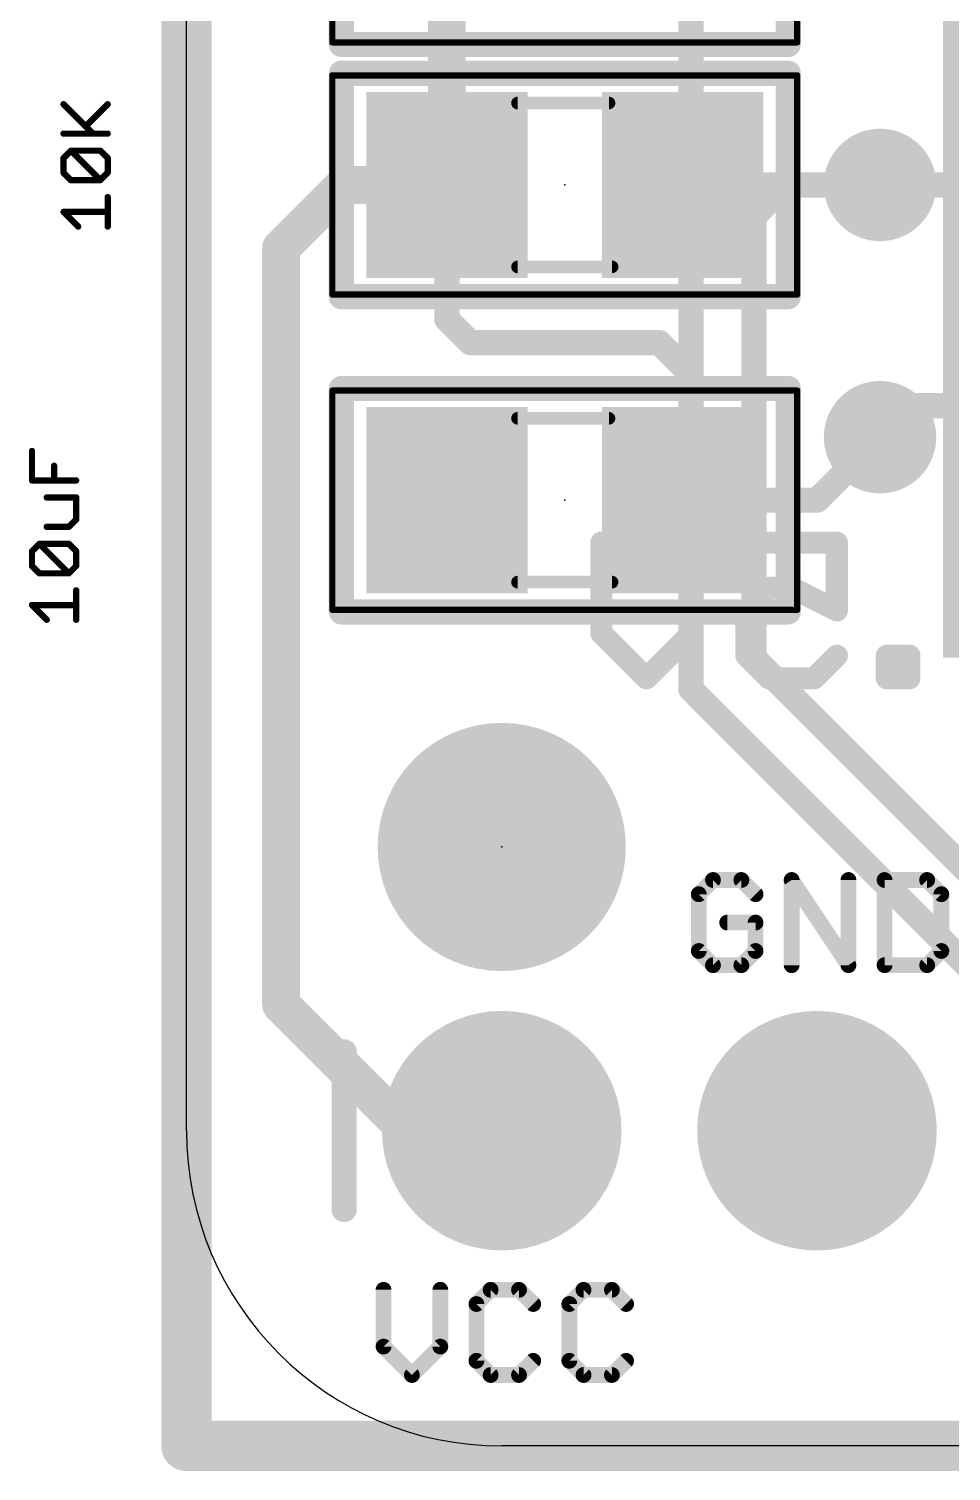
# Model space of a CAD drawing. Extents: x -3.8 to 18.8, y -5 to 15.7.
# Drawn here: x -3.81 to 3.62, y -5.03 to 6.59 of the extents above; entities that cross this region are included whole.
import ezdxf

# ---------------------------------------------------------------- set-up
doc = ezdxf.new("R2010")
doc.units = 0
for name, color, linetype in [('1', 12, 'CONTINUOUS'), ('16', 132, 'CONTINUOUS'), ('17', 110, 'CONTINUOUS'), ('18', 110, 'CONTINUOUS'), ('20', 53, 'CONTINUOUS'), ('21', 253, 'CONTINUOUS'), ('22', 253, 'CONTINUOUS'), ('23', 53, 'CONTINUOUS'), ('27', 253, 'CONTINUOUS'), ('39', 12, 'CONTINUOUS'), ('41', 12, 'CONTINUOUS'), ('51', 253, 'CONTINUOUS')]:
    doc.layers.add(name, color=color, linetype=linetype)

# ---------------------------------------------------------------- blocks, each defined once
blk = doc.blocks.new('RECT')
blk.add_solid([(-0.5, -0.5), (0.5, -0.5), (-0.5, 0.5), (0.5, 0.5)])
blk = doc.blocks.new('PIE')
at = {"const_width": 0.5}
blk.add_lwpolyline([(0, -0.25, 1), (0, 0.25, 1), (0, -0.25)], format="xyb", dxfattribs=at)
blk = doc.blocks.new('ROUNDP')
at = {"const_width": 0.5}
blk.add_lwpolyline([(0, -0.25, 1), (0, 0.25, 1), (0, -0.25)], format="xyb", dxfattribs=at)
blk = doc.blocks.new('ROUNDV')
at = {"const_width": 0.5}
blk.add_lwpolyline([(0, -0.25, 1), (0, 0.25, 1), (0, -0.25)], format="xyb", dxfattribs=at)

msp = doc.modelspace()

# ---------------------------------------------------------------- linework, layer by layer
at = {"layer": '1'}
for points, const_width in [([(-2.54, -4.826), (-2.54, 15.494)], 0.4064), ([(-0.442, 7.366), (-0.442, 5.334)], 0.3048), ([(-1.778, 4.826), (-1.27, 5.334)], 0.3048), ([(-1.27, 5.334), (-0.442, 5.334)], 0.3048), ([(-0.442, 5.334), (-0.442, 4.252)], 0.2032), ([(1.458, 5.334), (3.048, 5.334)], 0.2032), ([(-1.778, -1.27), (-1.778, 4.826)], 0.3048), ([(-0.442, 4.252), (-0.254, 4.064)], 0.2032), ([(-0.254, 4.064), (1.27, 4.064)], 0.2032), ([(1.27, 4.064), (1.524, 3.81)], 0.2032), ([(1.524, 3.81), (1.524, 2.86)], 0.2032), ([(2.54, 2.794), (3.048, 3.302)], 0.2032), ([(1.524, 2.86), (1.458, 2.794)], 0.2032), ([(1.458, 2.794), (2.54, 2.794)], 0.2032), ([(-0.762, -2.286), (-1.778, -1.27)], 0.3048), ([(-0.762, -2.286), (0, -2.286)], 0.3048), ([(17.78, -4.826), (-2.54, -4.826)], 0.4064)]:
    msp.add_lwpolyline(points, dxfattribs=dict(at, const_width=const_width))
for points, const_width in [([(-1.27, 5.4102, 1), (-1.27, 5.2578)], 0.1524), ([(-1.2161, 5.2801, 1), (-1.3239, 5.3879)], 0.1524), ([(-0.442, 5.2578, 1), (-0.442, 5.4102)], 0.1524), ([(-0.5182, 5.334, 1), (-0.3658, 5.334)], 0.1524), ([(-0.3912, 5.334, 1), (-0.4928, 5.334)], 0.1016), ([(1.458, 5.3848, 1), (1.458, 5.2832)], 0.1016), ([(3.048, 5.2832, 1), (3.048, 5.3848)], 0.1016), ([(-1.7018, 4.826, 1), (-1.8542, 4.826)], 0.1524), ([(-1.8319, 4.8799, 1), (-1.7241, 4.7721)], 0.1524), ([(-0.4061, 4.2879, 1), (-0.4779, 4.2161)], 0.1016), ([(-0.4928, 4.252, 1), (-0.3912, 4.252)], 0.1016), ([(-0.254, 4.1148, 1), (-0.254, 4.0132)], 0.1016), ([(-0.2899, 4.0281, 1), (-0.2181, 4.0999)], 0.1016), ([(1.3059, 4.0999, 1), (1.2341, 4.0281)], 0.1016), ([(1.27, 4.0132, 1), (1.27, 4.1148)], 0.1016), ([(1.5748, 3.81, 1), (1.4732, 3.81)], 0.1016), ([(1.4881, 3.7741, 1), (1.5599, 3.8459)], 0.1016), ([(3.0839, 3.2661, 1), (3.0121, 3.3379)], 0.1016), ([(1.4732, 2.86, 1), (1.5748, 2.86)], 0.1016), ([(1.5599, 2.8241, 1), (1.4881, 2.8959)], 0.1016), ([(1.458, 2.8448, 1), (1.458, 2.7432)], 0.1016), ([(1.4221, 2.8299, 1), (1.4939, 2.7581)], 0.1016), ([(2.5041, 2.8299, 1), (2.5759, 2.7581)], 0.1016), ([(2.54, 2.7432, 1), (2.54, 2.8448)], 0.1016), ([(-1.7241, -1.2161, 1), (-1.8319, -1.3239)], 0.1524), ([(-1.8542, -1.27, 1), (-1.7018, -1.27)], 0.1524), ([(-0.762, -2.2098, 1), (-0.762, -2.3622)], 0.1524), ([(-0.8159, -2.3399, 1), (-0.7081, -2.2321)], 0.1524), ([(0, -2.3622, 1), (0, -2.2098)], 0.1524), ([(-2.54, -4.7244, 1), (-2.54, -4.9276)], 0.2032), ([(-2.6416, -4.826, 1), (-2.4384, -4.826)], 0.2032)]:
    msp.add_lwpolyline(points, format="xyb", dxfattribs=dict(at, const_width=const_width))
at = {"layer": '16', "const_width": 0.2032}
for points in [[(1.524, 6.858), (1.524, 1.27)], [(2.286, 5.334), (2.032, 5.08)], [(3.048, 5.334), (2.286, 5.334)], [(6.096, 5.334), (3.048, 5.334)], [(2.032, 5.08), (2.032, 1.524)], [(3.302, 3.556), (3.048, 3.302)], [(6.096, 3.556), (3.302, 3.556)], [(2.032, 1.524), (4.318, -0.762)], [(1.524, 1.27), (5.08, -2.286)]]:
    msp.add_lwpolyline(points, dxfattribs=at)
at = {"layer": '16', "const_width": 0.1016}
for points in [[(2.286, 5.3848, 1), (2.286, 5.2832)], [(2.3219, 5.2981, 1), (2.2501, 5.3699)], [(3.048, 5.3848, 1), (3.048, 5.2832)], [(3.048, 5.2832, 1), (3.048, 5.3848)], [(2.0828, 5.08, 1), (1.9812, 5.08)], [(1.9961, 5.1159, 1), (2.0679, 5.0441)], [(3.302, 3.6068, 1), (3.302, 3.5052)], [(3.3379, 3.5201, 1), (3.2661, 3.5919)], [(3.0121, 3.3379, 1), (3.0839, 3.2661)], [(2.0679, 1.5599, 1), (1.9961, 1.4881)], [(1.9812, 1.524, 1), (2.0828, 1.524)], [(1.5599, 1.3059, 1), (1.4881, 1.2341)], [(1.4732, 1.27, 1), (1.5748, 1.27)]]:
    msp.add_lwpolyline(points, format="xyb", dxfattribs=at)
at = {"layer": '20'}
for p, q in [((-2.54, -2.286), (-2.54, 12.954)), ((15.24, -4.826), (0, -4.826))]:
    msp.add_line(p, q, dxfattribs=at)
msp.add_arc((0, -2.286), 2.54, 180, 270, dxfattribs=at)
at = {"layer": '21'}
for points, const_width in [([(-1.292, 6.466), (-1.292, 8.266)], 0.2032), ([(2.308, 8.266), (2.308, 6.466)], 0.2032), ([(2.308, 6.466), (-1.292, 6.466)], 0.2032), ([(-1.292, 4.434), (-1.292, 6.234)], 0.2032), ([(-1.292, 6.234), (2.308, 6.234)], 0.2032), ([(2.308, 6.234), (2.308, 4.434)], 0.2032), ([(2.308, 4.434), (-1.292, 4.434)], 0.2032), ([(-1.292, 1.894), (-1.292, 3.694)], 0.2032), ([(-1.292, 3.694), (2.308, 3.694)], 0.2032), ([(2.308, 3.694), (2.308, 1.894)], 0.2032), ([(2.308, 1.894), (-1.292, 1.894)], 0.2032), ([(1.7019, -0.2661), (1.5875, -0.3805)], 0.127), ([(1.9307, -0.2661), (1.7019, -0.2661)], 0.127), ([(2.0451, -0.3805), (1.9307, -0.2661)], 0.127), ([(2.3359, -0.9525), (2.3359, -0.2661)], 0.127), ([(2.3359, -0.2661), (2.7935, -0.9525)], 0.127), ([(2.7935, -0.9525), (2.7935, -0.2661)], 0.127), ([(3.0843, -0.2661), (3.0843, -0.9525)], 0.127), ([(3.4275, -0.2661), (3.0843, -0.2661)], 0.127), ([(3.5419, -0.3805), (3.4275, -0.2661)], 0.127), ([(1.5875, -0.3805), (1.5875, -0.8381)], 0.127), ([(3.5419, -0.8381), (3.5419, -0.3805)], 0.127), ([(2.0451, -0.6093), (1.8163, -0.6093)], 0.127), ([(2.0451, -0.8381), (2.0451, -0.6093)], 0.127), ([(1.5875, -0.8381), (1.7019, -0.9525)], 0.127), ([(1.9307, -0.9525), (2.0451, -0.8381)], 0.127), ([(3.4275, -0.9525), (3.5419, -0.8381)], 0.127), ([(1.7019, -0.9525), (1.9307, -0.9525)], 0.127), ([(3.0843, -0.9525), (3.4275, -0.9525)], 0.127), ([(-0.9525, -3.5681), (-0.9525, -4.0257)], 0.127), ([(-0.4949, -4.0257), (-0.4949, -3.5681)], 0.127), ([(-0.0897, -3.5681), (-0.2041, -3.6825)], 0.127), ([(0.1391, -3.5681), (-0.0897, -3.5681)], 0.127), ([(0.2535, -3.6825), (0.1391, -3.5681)], 0.127), ([(0.6587, -3.5681), (0.5443, -3.6825)], 0.127), ([(0.8875, -3.5681), (0.6587, -3.5681)], 0.127), ([(1.0019, -3.6825), (0.8875, -3.5681)], 0.127), ([(-0.2041, -3.6825), (-0.2041, -4.1401)], 0.127), ([(0.5443, -3.6825), (0.5443, -4.1401)], 0.127), ([(-0.9525, -4.0257), (-0.7237, -4.2545)], 0.127), ([(-0.7237, -4.2545), (-0.4949, -4.0257)], 0.127), ([(-0.2041, -4.1401), (-0.0897, -4.2545)], 0.127), ([(0.1391, -4.2545), (0.2535, -4.1401)], 0.127), ([(0.5443, -4.1401), (0.6587, -4.2545)], 0.127), ([(0.8875, -4.2545), (1.0019, -4.1401)], 0.127), ([(-0.0897, -4.2545), (0.1391, -4.2545)], 0.127), ([(0.6587, -4.2545), (0.8875, -4.2545)], 0.127)]:
    msp.add_lwpolyline(points, dxfattribs=dict(at, const_width=const_width))
for points, const_width in [([(-1.292, 6.5168, 1), (-1.292, 6.4152)], 0.1016), ([(-1.3428, 6.466, 1), (-1.2412, 6.466)], 0.1016), ([(2.2572, 6.466, 1), (2.3588, 6.466)], 0.1016), ([(2.308, 6.4152, 1), (2.308, 6.5168)], 0.1016), ([(-1.2412, 6.234, 1), (-1.3428, 6.234)], 0.1016), ([(-1.292, 6.2848, 1), (-1.292, 6.1832)], 0.1016), ([(2.3588, 6.234, 1), (2.2572, 6.234)], 0.1016), ([(2.308, 6.1832, 1), (2.308, 6.2848)], 0.1016), ([(-1.292, 4.4848, 1), (-1.292, 4.3832)], 0.1016), ([(2.308, 4.3832, 1), (2.308, 4.4848)], 0.1016), ([(-1.3428, 4.434, 1), (-1.2412, 4.434)], 0.1016), ([(2.2572, 4.434, 1), (2.3588, 4.434)], 0.1016), ([(-1.2412, 3.694, 1), (-1.3428, 3.694)], 0.1016), ([(-1.292, 3.7448, 1), (-1.292, 3.6432)], 0.1016), ([(2.3588, 3.694, 1), (2.2572, 3.694)], 0.1016), ([(2.308, 3.6432, 1), (2.308, 3.7448)], 0.1016), ([(-1.292, 1.9448, 1), (-1.292, 1.8432)], 0.1016), ([(2.308, 1.8432, 1), (2.308, 1.9448)], 0.1016), ([(-1.3428, 1.894, 1), (-1.2412, 1.894)], 0.1016), ([(2.2572, 1.894, 1), (2.3588, 1.894)], 0.1016), ([(1.7019, -0.2344, 1), (1.7019, -0.2979)], 0.0635), ([(1.7243, -0.2886, 1), (1.6794, -0.2437)], 0.0635), ([(1.9531, -0.2437, 1), (1.9082, -0.2886)], 0.0635), ([(1.9307, -0.2979, 1), (1.9307, -0.2344)], 0.0635), ([(2.3677, -0.2661, 1), (2.3042, -0.2661)], 0.0635), ([(2.3623, -0.2485, 1), (2.3095, -0.2837)], 0.0635), ([(2.8253, -0.2661, 1), (2.7618, -0.2661)], 0.0635), ([(3.1161, -0.2661, 1), (3.0526, -0.2661)], 0.0635), ([(3.0843, -0.2344, 1), (3.0843, -0.2979)], 0.0635), ([(3.45, -0.2437, 1), (3.4051, -0.2886)], 0.0635), ([(3.4275, -0.2979, 1), (3.4275, -0.2344)], 0.0635), ([(1.565, -0.3581, 1), (1.61, -0.403)], 0.0635), ([(1.6193, -0.3805, 1), (1.5558, -0.3805)], 0.0635), ([(2.0226, -0.403, 1), (2.0675, -0.3581)], 0.0635), ([(3.5737, -0.3805, 1), (3.5102, -0.3805)], 0.0635), ([(3.5195, -0.403, 1), (3.5644, -0.3581)], 0.0635), ([(1.8163, -0.5776, 1), (1.8163, -0.6411)], 0.0635), ([(2.0768, -0.6093, 1), (2.0133, -0.6093)], 0.0635), ([(2.0451, -0.6411, 1), (2.0451, -0.5776)], 0.0635), ([(1.61, -0.8157, 1), (1.565, -0.8606)], 0.0635), ([(1.5558, -0.8381, 1), (1.6193, -0.8381)], 0.0635), ([(2.0133, -0.8381, 1), (2.0768, -0.8381)], 0.0635), ([(2.0675, -0.8606, 1), (2.0226, -0.8157)], 0.0635), ([(3.5102, -0.8381, 1), (3.5737, -0.8381)], 0.0635), ([(3.5644, -0.8606, 1), (3.5195, -0.8157)], 0.0635), ([(1.7019, -0.9207, 1), (1.7019, -0.9843)], 0.0635), ([(1.6794, -0.975, 1), (1.7243, -0.93)], 0.0635), ([(1.9082, -0.93, 1), (1.9531, -0.975)], 0.0635), ([(1.9307, -0.9843, 1), (1.9307, -0.9207)], 0.0635), ([(2.3042, -0.9525, 1), (2.3677, -0.9525)], 0.0635), ([(2.7618, -0.9525, 1), (2.8253, -0.9525)], 0.0635), ([(2.7671, -0.9701, 1), (2.8199, -0.9349)], 0.0635), ([(3.0843, -0.9207, 1), (3.0843, -0.9843)], 0.0635), ([(3.0526, -0.9525, 1), (3.1161, -0.9525)], 0.0635), ([(3.4051, -0.93, 1), (3.45, -0.975)], 0.0635), ([(3.4275, -0.9843, 1), (3.4275, -0.9207)], 0.0635), ([(-0.9207, -3.5681, 1), (-0.9843, -3.5681)], 0.0635), ([(-0.4632, -3.5681, 1), (-0.5267, -3.5681)], 0.0635), ([(-0.0897, -3.5364, 1), (-0.0897, -3.5999)], 0.0635), ([(-0.0672, -3.5906, 1), (-0.1121, -3.5457)], 0.0635), ([(0.1616, -3.5457, 1), (0.1167, -3.5906)], 0.0635), ([(0.1391, -3.5999, 1), (0.1391, -3.5364)], 0.0635), ([(0.6587, -3.5364, 1), (0.6587, -3.5999)], 0.0635), ([(0.6812, -3.5906, 1), (0.6363, -3.5457)], 0.0635), ([(0.91, -3.5457, 1), (0.8651, -3.5906)], 0.0635), ([(0.8875, -3.5999, 1), (0.8875, -3.5364)], 0.0635), ([(-0.1723, -3.6825, 1), (-0.2358, -3.6825)], 0.0635), ([(-0.2265, -3.6601, 1), (-0.1816, -3.705)], 0.0635), ([(0.2311, -3.705, 1), (0.276, -3.6601)], 0.0635), ([(0.5761, -3.6825, 1), (0.5126, -3.6825)], 0.0635), ([(0.5219, -3.6601, 1), (0.5668, -3.705)], 0.0635), ([(0.9795, -3.705, 1), (1.0244, -3.6601)], 0.0635), ([(-0.93, -4.0033, 1), (-0.975, -4.0482)], 0.0635), ([(-0.9843, -4.0257, 1), (-0.9207, -4.0257)], 0.0635), ([(-0.5267, -4.0257, 1), (-0.4632, -4.0257)], 0.0635), ([(-0.4725, -4.0482, 1), (-0.5174, -4.0033)], 0.0635), ([(-0.2358, -4.1401, 1), (-0.1723, -4.1401)], 0.0635), ([(-0.1816, -4.1177, 1), (-0.2265, -4.1626)], 0.0635), ([(0.276, -4.1626, 1), (0.2311, -4.1177)], 0.0635), ([(0.5126, -4.1401, 1), (0.5761, -4.1401)], 0.0635), ([(0.5668, -4.1177, 1), (0.5219, -4.1626)], 0.0635), ([(1.0244, -4.1626, 1), (0.9795, -4.1177)], 0.0635), ([(-0.7462, -4.232, 1), (-0.7013, -4.277)], 0.0635), ([(-0.7462, -4.277, 1), (-0.7013, -4.232)], 0.0635), ([(-0.0897, -4.2228, 1), (-0.0897, -4.2862)], 0.0635), ([(-0.1121, -4.277, 1), (-0.0672, -4.232)], 0.0635), ([(0.1167, -4.232, 1), (0.1616, -4.277)], 0.0635), ([(0.1391, -4.2862, 1), (0.1391, -4.2228)], 0.0635), ([(0.6587, -4.2228, 1), (0.6587, -4.2862)], 0.0635), ([(0.6363, -4.277, 1), (0.6812, -4.232)], 0.0635), ([(0.8651, -4.232, 1), (0.91, -4.277)], 0.0635), ([(0.8875, -4.2862, 1), (0.8875, -4.2228)], 0.0635)]:
    msp.add_lwpolyline(points, format="xyb", dxfattribs=dict(at, const_width=const_width))
at = {"layer": '22', "const_width": 0.0889}
for points in [[(0.8464, 2.452, 1), (0.7575, 2.452)], [(1.5752, 2.452, 1), (1.4863, 2.452)], [(1.9714, 2.4965, 1), (1.9714, 2.4076)], [(2.7446, 2.452, 1), (2.6557, 2.452)], [(2.7001, 2.4076, 1), (2.7001, 2.4965)], [(2.1536, 2.1321, 1), (2.1536, 2.0432)], [(2.185, 2.0562, 1), (2.1221, 2.1191)], [(2.3556, 2.1274, 1), (2.3159, 2.0479)], [(2.3357, 2.0432, 1), (2.3357, 2.1321)], [(1.9399, 1.9369, 1), (2.0028, 1.874)], [(2.0158, 1.9055, 1), (1.9269, 1.9055)], [(2.6802, 1.8657, 1), (2.72, 1.9452)], [(2.6557, 1.9055, 1), (2.7446, 1.9055)], [(0.8334, 1.7547, 1), (0.7705, 1.6918)], [(0.7575, 1.7233, 1), (0.8464, 1.7233)], [(1.4863, 1.7233, 1), (1.5752, 1.7233)], [(1.5622, 1.6918, 1), (1.4993, 1.7547)], [(2.0028, 1.5725, 1), (1.9399, 1.5097)], [(2.7315, 1.5097, 1), (2.6687, 1.5725)], [(3.1471, 1.5411, 1), (3.0582, 1.5411)], [(3.1026, 1.5855, 1), (3.1026, 1.4966)], [(3.3293, 1.5411, 1), (3.2404, 1.5411)], [(3.2848, 1.4966, 1), (3.2848, 1.5855)], [(1.9269, 1.5411, 1), (2.0158, 1.5411)], [(1.1349, 1.3903, 1), (1.1978, 1.3275)], [(1.1349, 1.3275, 1), (1.1978, 1.3903)], [(2.1536, 1.4034, 1), (2.1536, 1.3144)], [(2.1221, 1.3275, 1), (2.185, 1.3903)], [(2.4865, 1.3903, 1), (2.5494, 1.3275)], [(2.5179, 1.3144, 1), (2.5179, 1.4034)], [(3.1026, 1.4034, 1), (3.1026, 1.3144)], [(3.0582, 1.3589, 1), (3.1471, 1.3589)], [(3.2404, 1.3589, 1), (3.3293, 1.3589)], [(3.2848, 1.3144, 1), (3.2848, 1.4034)]]:
    msp.add_lwpolyline(points, format="xyb", dxfattribs=at)
at = {"layer": '22', "const_width": 0.1778}
for points in [[(0.802, 1.7233), (0.802, 2.452)], [(1.5307, 2.452), (1.5307, 1.7233)], [(1.9714, 2.452), (2.7001, 2.452)], [(2.7001, 2.452), (2.7001, 1.9055)], [(2.1536, 2.0877), (1.9714, 1.9055)], [(2.3357, 2.0877), (2.1536, 2.0877)], [(2.7001, 1.9055), (2.3357, 2.0877)], [(1.9714, 1.9055), (1.9714, 1.5411)], [(1.1663, 1.3589), (0.802, 1.7233)], [(1.5307, 1.7233), (1.1663, 1.3589)], [(1.9714, 1.5411), (2.1536, 1.3589)], [(2.5179, 1.3589), (2.7001, 1.5411)], [(3.2848, 1.5411), (3.1026, 1.5411)], [(3.1026, 1.5411), (3.1026, 1.3589)], [(3.2848, 1.3589), (3.2848, 1.5411)], [(2.1536, 1.3589), (2.5179, 1.3589)], [(3.1026, 1.3589), (3.2848, 1.3589)]]:
    msp.add_lwpolyline(points, dxfattribs=at)
at = {"layer": '23'}
for p in [(0.508, 5.334), (0.508, 2.794), (0, 0)]:
    msp.add_point(p, dxfattribs=at)
at = {"layer": '27', "const_width": 0.0508}
for points in [[(-3.2936, 5.7472), (-3.5309, 5.9845)], [(-3.353, 5.8065), (-3.175, 5.9845)], [(-3.5309, 5.7472), (-3.175, 5.7472)], [(-3.5309, 5.5509), (-3.4716, 5.6103)], [(-3.4716, 5.6103), (-3.2343, 5.6103)], [(-3.2343, 5.373), (-3.4716, 5.6103)], [(-3.2343, 5.6103), (-3.175, 5.5509)], [(-3.5309, 5.4323), (-3.5309, 5.5509)], [(-3.175, 5.5509), (-3.175, 5.4323)], [(-3.4716, 5.373), (-3.5309, 5.4323)], [(-3.2343, 5.373), (-3.4716, 5.373)], [(-3.175, 5.4323), (-3.2343, 5.373)], [(-3.175, 4.9988), (-3.175, 5.236)], [(-3.4123, 4.9988), (-3.5309, 5.1174)], [(-3.5309, 5.1174), (-3.175, 5.1174)], [(-3.7849, 2.9532), (-3.7849, 3.1905)], [(-3.607, 2.9532), (-3.607, 3.0718)], [(-3.429, 2.9532), (-3.7849, 2.9532)], [(-3.429, 2.8163), (-3.6663, 2.8163)], [(-3.429, 2.6383), (-3.429, 2.8163)], [(-3.6663, 2.579), (-3.4883, 2.579)], [(-3.4883, 2.579), (-3.429, 2.6383)], [(-3.7849, 2.3827), (-3.7256, 2.442)], [(-3.7256, 2.442), (-3.4883, 2.442)], [(-3.4883, 2.2048), (-3.7256, 2.442)], [(-3.4883, 2.442), (-3.429, 2.3827)], [(-3.7849, 2.2641), (-3.7849, 2.3827)], [(-3.429, 2.3827), (-3.429, 2.2641)], [(-3.7256, 2.2048), (-3.7849, 2.2641)], [(-3.4883, 2.2048), (-3.7256, 2.2048)], [(-3.429, 2.2641), (-3.4883, 2.2048)], [(-3.429, 1.8306), (-3.429, 2.0678)], [(-3.6663, 1.8306), (-3.7849, 1.9492)], [(-3.7849, 1.9492), (-3.429, 1.9492)]]:
    msp.add_lwpolyline(points, dxfattribs=at)
at = {"layer": '27', "const_width": 0.0254}
for points in [[(-3.5219, 5.9934, 1), (-3.5399, 5.9755)], [(-3.166, 5.9755, 1), (-3.184, 5.9934)], [(-3.3619, 5.8155, 1), (-3.344, 5.7975)], [(-3.5309, 5.7599, 1), (-3.5309, 5.7345)], [(-3.3026, 5.7382, 1), (-3.2847, 5.7562)], [(-3.175, 5.7345, 1), (-3.175, 5.7599)], [(-3.4716, 5.623, 1), (-3.4716, 5.5976)], [(-3.4626, 5.6192, 1), (-3.4806, 5.6013)], [(-3.4626, 5.6013, 1), (-3.4806, 5.6192)], [(-3.2253, 5.6192, 1), (-3.2433, 5.6013)], [(-3.2343, 5.5976, 1), (-3.2343, 5.623)], [(-3.5182, 5.5509, 1), (-3.5436, 5.5509)], [(-3.5399, 5.5599, 1), (-3.5219, 5.542)], [(-3.1623, 5.5509, 1), (-3.1877, 5.5509)], [(-3.184, 5.542, 1), (-3.166, 5.5599)], [(-3.5219, 5.4413, 1), (-3.5399, 5.4233)], [(-3.5436, 5.4323, 1), (-3.5182, 5.4323)], [(-3.4716, 5.3857, 1), (-3.4716, 5.3603)], [(-3.4806, 5.364, 1), (-3.4626, 5.382)], [(-3.2433, 5.382, 1), (-3.2253, 5.364)], [(-3.2433, 5.364, 1), (-3.2253, 5.382)], [(-3.2343, 5.3603, 1), (-3.2343, 5.3857)], [(-3.1877, 5.4323, 1), (-3.1623, 5.4323)], [(-3.166, 5.4233, 1), (-3.184, 5.4413)], [(-3.1623, 5.236, 1), (-3.1877, 5.236)], [(-3.5219, 5.1264, 1), (-3.5399, 5.1084)], [(-3.5309, 5.1301, 1), (-3.5309, 5.1047)], [(-3.175, 5.1047, 1), (-3.175, 5.1301)], [(-3.4212, 4.9898, 1), (-3.4033, 5.0078)], [(-3.1877, 4.9988, 1), (-3.1623, 4.9988)], [(-3.7722, 3.1905, 1), (-3.7976, 3.1905)], [(-3.5943, 3.0718, 1), (-3.6197, 3.0718)], [(-3.7849, 2.9659, 1), (-3.7849, 2.9405)], [(-3.7976, 2.9532, 1), (-3.7722, 2.9532)], [(-3.6197, 2.9532, 1), (-3.5943, 2.9532)], [(-3.429, 2.9405, 1), (-3.429, 2.9659)], [(-3.6663, 2.829, 1), (-3.6663, 2.8035)], [(-3.4163, 2.8163, 1), (-3.4417, 2.8163)], [(-3.429, 2.8035, 1), (-3.429, 2.829)], [(-3.6663, 2.5917, 1), (-3.6663, 2.5663)], [(-3.4973, 2.588, 1), (-3.4793, 2.57)], [(-3.4883, 2.5663, 1), (-3.4883, 2.5917)], [(-3.4417, 2.6383, 1), (-3.4163, 2.6383)], [(-3.42, 2.6293, 1), (-3.438, 2.6473)], [(-3.7256, 2.4547, 1), (-3.7256, 2.4293)], [(-3.7166, 2.451, 1), (-3.7346, 2.4331)], [(-3.7166, 2.4331, 1), (-3.7346, 2.451)], [(-3.4793, 2.451, 1), (-3.4973, 2.4331)], [(-3.4883, 2.4293, 1), (-3.4883, 2.4547)], [(-3.7722, 2.3827, 1), (-3.7976, 2.3827)], [(-3.7939, 2.3917, 1), (-3.7759, 2.3737)], [(-3.4163, 2.3827, 1), (-3.4417, 2.3827)], [(-3.438, 2.3737, 1), (-3.42, 2.3917)], [(-3.7759, 2.2731, 1), (-3.7939, 2.2551)], [(-3.7976, 2.2641, 1), (-3.7722, 2.2641)], [(-3.7256, 2.2175, 1), (-3.7256, 2.1921)], [(-3.7346, 2.1958, 1), (-3.7166, 2.2138)], [(-3.4973, 2.2138, 1), (-3.4793, 2.1958)], [(-3.4973, 2.1958, 1), (-3.4793, 2.2138)], [(-3.4883, 2.1921, 1), (-3.4883, 2.2175)], [(-3.4417, 2.2641, 1), (-3.4163, 2.2641)], [(-3.42, 2.2551, 1), (-3.438, 2.2731)], [(-3.4163, 2.0678, 1), (-3.4417, 2.0678)], [(-3.7759, 1.9582, 1), (-3.7939, 1.9402)], [(-3.7849, 1.9619, 1), (-3.7849, 1.9365)], [(-3.429, 1.9365, 1), (-3.429, 1.9619)], [(-3.6752, 1.8216, 1), (-3.6573, 1.8395)], [(-3.4417, 1.8306, 1), (-3.4163, 1.8306)]]:
    msp.add_lwpolyline(points, format="xyb", dxfattribs=at)
at = {"layer": '39', "const_width": 0.0508}
for points in [[(-1.365, 6.483), (-1.365, 8.249)], [(2.381, 8.249), (2.381, 6.483)], [(2.381, 6.483), (-1.365, 6.483)], [(-1.365, 6.217), (2.381, 6.217)], [(-1.365, 4.451), (-1.365, 6.217)], [(2.381, 6.217), (2.381, 4.451)], [(2.381, 4.451), (-1.365, 4.451)], [(-1.365, 3.677), (2.381, 3.677)], [(-1.365, 1.911), (-1.365, 3.677)], [(2.381, 3.677), (2.381, 1.911)], [(2.381, 1.911), (-1.365, 1.911)]]:
    msp.add_lwpolyline(points, dxfattribs=at)
at = {"layer": '39'}
for points, const_width in [([(-1.365, 6.4957, 1), (-1.365, 6.4703)], 0.0254), ([(2.381, 6.4703, 1), (2.381, 6.4957)], 0.0254), ([(-1.3777, 6.483, 1), (-1.3523, 6.483)], 0.0254), ([(2.3683, 6.483, 1), (2.3937, 6.483)], 0.0254), ([(-1.365, 6.2297, 1), (-1.365, 6.2043)], 0.0254), ([(-1.3523, 6.217, 1), (-1.3777, 6.217)], 0.0254), ([(2.3937, 6.217, 1), (2.3683, 6.217)], 0.0254), ([(2.381, 6.2043, 1), (2.381, 6.2297)], 0.0254), ([(-1.365, 4.4637, 1), (-1.365, 4.4383)], 0.0254), ([(-1.3777, 4.451, 1), (-1.3523, 4.451)], 0.0254), ([(2.3683, 4.451, 1), (2.3937, 4.451)], 0.0254), ([(2.381, 4.4383, 1), (2.381, 4.4637)], 0.0254), ([(-1.365, 3.6897, 1), (-1.365, 3.6643)], 0.0254), ([(-1.3523, 3.677, 1), (-1.3777, 3.677)], 0.0254), ([(2.3937, 3.677, 1), (2.3683, 3.677)], 0.0254), ([(2.381, 3.6643, 1), (2.381, 3.6897)], 0.0254), ([(-1.365, 1.9237, 1), (-1.365, 1.8983)], 0.0254), ([(-1.3777, 1.911, 1), (-1.3523, 1.911)], 0.0254), ([(2.3683, 1.911, 1), (2.3937, 1.911)], 0.0254), ([(2.381, 1.8983, 1), (2.381, 1.9237)], 0.0254), ([(0, 0.75, 0.4142), (-0.75, 0)], 0.5), ([(0.75, 0, 0.4142), (0, 0.75)], 0.5), ([(0, 0.875, 1), (0, 0.625)], 0.25), ([(0, 0.625, 1), (0, 0.875)], 0.25), ([(-0.75, 0, 0.4142), (0, -0.75)], 0.5), ([(-0.625, 0, 1), (-0.875, 0)], 0.25), ([(0, -0.75, 0.4142), (0.75, 0)], 0.5), ([(0.875, 0, 1), (0.625, 0)], 0.25), ([(-0.875, 0, 1), (-0.625, 0)], 0.25), ([(0.625, 0, 1), (0.875, 0)], 0.25), ([(0, -0.625, 1), (0, -0.875)], 0.25), ([(0, -0.875, 1), (0, -0.625)], 0.25)]:
    msp.add_lwpolyline(points, format="xyb", dxfattribs=dict(at, const_width=const_width))
at = {"layer": '41'}
for points, const_width in [([(0, 0.75, 0.4142), (-0.75, 0)], 0.5), ([(0.75, 0, 0.4142), (0, 0.75)], 0.5), ([(0, 0.875, 1), (0, 0.625)], 0.25), ([(0, 0.625, 1), (0, 0.875)], 0.25), ([(-0.75, 0, 0.4142), (0, -0.75)], 0.5), ([(-0.625, 0, 1), (-0.875, 0)], 0.25), ([(0, -0.75, 0.4142), (0.75, 0)], 0.5), ([(0.875, 0, 1), (0.625, 0)], 0.25), ([(-0.875, 0, 1), (-0.625, 0)], 0.25), ([(0.625, 0, 1), (0.875, 0)], 0.25), ([(0, -0.625, 1), (0, -0.875)], 0.25), ([(0, -0.875, 1), (0, -0.625)], 0.25)]:
    msp.add_lwpolyline(points, format="xyb", dxfattribs=dict(at, const_width=const_width))
at = {"layer": '51'}
for points, const_width in [([(0.864, 5.994), (0.127, 5.994)], 0.1016), ([(0.889, 4.674), (0.127, 4.674)], 0.1016), ([(0.864, 3.454), (0.127, 3.454)], 0.1016), ([(0.889, 2.134), (0.127, 2.134)], 0.1016), ([(-1.27, -1.651), (-1.27, -2.921)], 0.2032)]:
    msp.add_lwpolyline(points, dxfattribs=dict(at, const_width=const_width))
for points, const_width in [([(0.127, 6.0194, 1), (0.127, 5.9686)], 0.0508), ([(0.864, 5.9686, 1), (0.864, 6.0194)], 0.0508), ([(0.127, 4.6994, 1), (0.127, 4.6486)], 0.0508), ([(0.889, 4.6486, 1), (0.889, 4.6994)], 0.0508), ([(0.127, 3.4794, 1), (0.127, 3.4286)], 0.0508), ([(0.864, 3.4286, 1), (0.864, 3.4794)], 0.0508), ([(0.127, 2.1594, 1), (0.127, 2.1086)], 0.0508), ([(0.889, 2.1086, 1), (0.889, 2.1594)], 0.0508), ([(-1.2192, -1.651, 1), (-1.3208, -1.651)], 0.1016), ([(-1.3208, -2.921, 1), (-1.2192, -2.921)], 0.1016)]:
    msp.add_lwpolyline(points, format="xyb", dxfattribs=dict(at, const_width=const_width))

# ---------------------------------------------------------------- block references
at = {"layer": '1', "xscale": 1.3, "yscale": 1.5, "rotation": 180}
for p in [(-0.442, 5.334), (1.458, 5.334), (-0.442, 2.794), (1.458, 2.794)]:
    msp.add_blockref('RECT', p, dxfattribs=at)
at = {"layer": '1'}
msp.add_blockref('PIE', (0, 0), dxfattribs=at)
at = {"layer": '17', "xscale": 1.9304, "yscale": 1.9304, "rotation": 90}
for p in [(0, -2.286), (0, -2.286), (2.54, -2.286), (2.54, -2.286)]:
    msp.add_blockref('ROUNDP', p, dxfattribs=at)
at = {"layer": '18', "xscale": 0.9064, "yscale": 0.9064}
for p in [(3.048, 5.334), (3.048, 5.334), (3.048, 3.302), (3.048, 3.302)]:
    msp.add_blockref('ROUNDV', p, dxfattribs=at)
at = {"layer": '41', "xscale": 1.778, "yscale": 7.62}
msp.add_blockref('RECT', (4.445, 5.334), dxfattribs=at)
at = {"layer": '51', "xscale": 0.7501, "yscale": 1.4501, "rotation": 180}
for p in [(-0.2227, 5.3329), (1.2251, 5.3329), (-0.2227, 2.7929), (1.2251, 2.7929)]:
    msp.add_blockref('RECT', p, dxfattribs=at)
at = {"layer": '51', "xscale": 0.508, "yscale": 0.508}
for p in [(0, -2.286), (2.54, -2.286)]:
    msp.add_blockref('RECT', p, dxfattribs=at)

doc.saveas('drawing.dxf')
